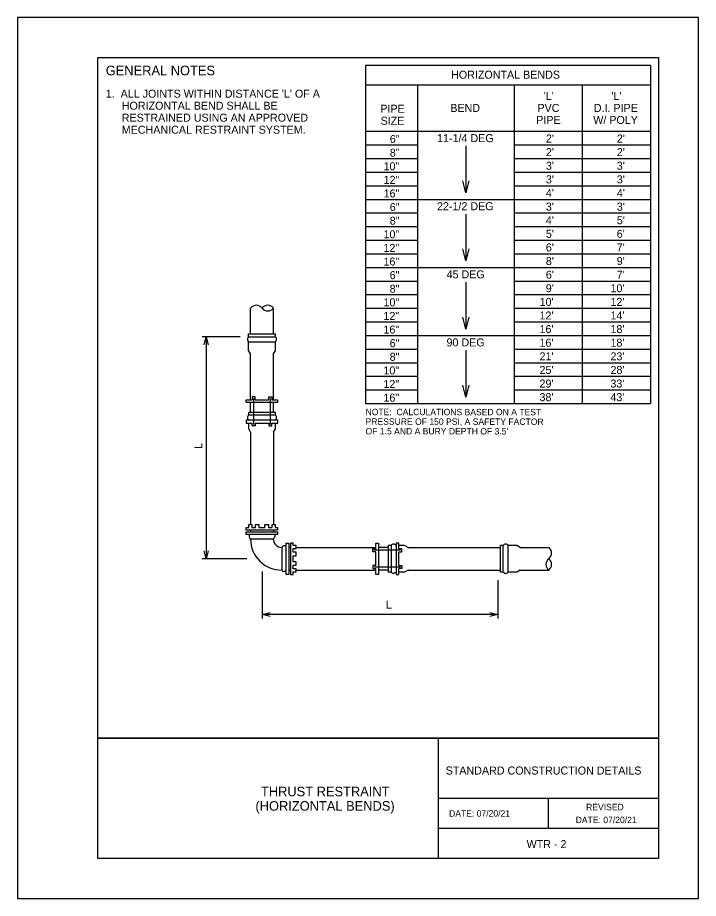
# Model space of a CAD drawing. Extents: x 2082630.1 to 2082638.6, y 13331283.2 to 13331294.2.
import ezdxf

# ---------------------------------------------------------------- set-up
doc = ezdxf.new("R2010")
doc.units = 0
for name, color, linetype in [('Detail', 7, 'Continuous'), ('Detail Label', 7, 'Continuous'), ('Non-Print', 7, 'Continuous'), ('Sheet Title Block', 7, 'Continuous')]:
    doc.layers.add(name, color=color, linetype=linetype)

msp = doc.modelspace()

# ---------------------------------------------------------------- linework, layer by layer
at = {"layer": 'Detail'}
for p, q in [((2082633.014, 13331290.24), (2082633.014, 13331290.562)), ((2082633.299, 13331290.562), (2082633.299, 13331290.562)), ((2082633.299, 13331290.24), (2082633.299, 13331290.562)), ((2082632.989, 13331290.206), (2082632.989, 13331290.24)), ((2082632.989, 13331290.24), (2082633.323, 13331290.24)), ((2082632.989, 13331290.206), (2082633.323, 13331290.206)), ((2082633.323, 13331290.206), (2082633.323, 13331290.24)), ((2082632.989, 13331290.142), (2082633.323, 13331290.142)), ((2082632.989, 13331290.035), (2082632.989, 13331290.142)), ((2082633.323, 13331290.035), (2082633.323, 13331290.142)), ((2082633.014, 13331289.992), (2082632.989, 13331290.035)), ((2082633.014, 13331289.418), (2082633.014, 13331289.992)), ((2082633.299, 13331289.993), (2082633.323, 13331290.035)), ((2082633.299, 13331289.418), (2082633.299, 13331289.993)), ((2082632.96, 13331289.383), (2082632.96, 13331289.418)), ((2082632.96, 13331289.418), (2082633.033, 13331289.418)), ((2082633.07, 13331289.454), (2082633.033, 13331289.454)), ((2082633.033, 13331289.454), (2082633.033, 13331289.418)), ((2082633.052, 13331289.11), (2082633.052, 13331289.436)), ((2082633.07, 13331289.418), (2082633.07, 13331289.454)), ((2082633.242, 13331289.418), (2082633.242, 13331289.454)), ((2082633.242, 13331289.454), (2082633.28, 13331289.454)), ((2082633.261, 13331289.11), (2082633.261, 13331289.436)), ((2082633.28, 13331289.454), (2082633.28, 13331289.418)), ((2082633.28, 13331289.418), (2082633.351, 13331289.418)), ((2082633.351, 13331289.418), (2082633.351, 13331289.383)), ((2082633.351, 13331289.383), (2082632.96, 13331289.383)), ((2082633.014, 13331289.261), (2082633.014, 13331289.383)), ((2082633.299, 13331289.261), (2082633.299, 13331289.383)), ((2082633.323, 13331289.261), (2082632.99, 13331289.261)), ((2082632.99, 13331289.227), (2082632.99, 13331289.261)), ((2082633.323, 13331289.227), (2082632.99, 13331289.227)), ((2082633.323, 13331289.227), (2082633.323, 13331289.261)), ((2082633.352, 13331289.164), (2082632.96, 13331289.164)), ((2082632.96, 13331289.164), (2082632.96, 13331289.128)), ((2082632.96, 13331289.128), (2082633.034, 13331289.128)), ((2082633.323, 13331289.164), (2082632.99, 13331289.164)), ((2082632.99, 13331289.056), (2082632.99, 13331289.128)), ((2082633.034, 13331289.092), (2082633.034, 13331289.128)), ((2082633.071, 13331289.092), (2082633.034, 13331289.092)), ((2082633.071, 13331289.128), (2082633.071, 13331289.092)), ((2082633.243, 13331289.128), (2082633.243, 13331289.092)), ((2082633.243, 13331289.092), (2082633.28, 13331289.092)), ((2082633.28, 13331289.128), (2082633.352, 13331289.128)), ((2082633.28, 13331289.092), (2082633.28, 13331289.128)), ((2082633.323, 13331289.056), (2082633.323, 13331289.128)), ((2082633.352, 13331289.128), (2082633.352, 13331289.164)), ((2082633.014, 13331289.014), (2082632.99, 13331289.056)), ((2082633.014, 13331289.014), (2082633.014, 13331287.861)), ((2082633.299, 13331289.014), (2082633.323, 13331289.056)), ((2082633.299, 13331289.014), (2082633.299, 13331287.861)), ((2082632.99, 13331287.824), (2082632.99, 13331287.861)), ((2082632.99, 13331287.861), (2082633.028, 13331287.861)), ((2082633.028, 13331287.861), (2082633.028, 13331287.824)), ((2082633.073, 13331287.824), (2082633.073, 13331287.861)), ((2082633.073, 13331287.861), (2082633.118, 13331287.861)), ((2082633.118, 13331287.861), (2082633.118, 13331287.824)), ((2082633.192, 13331287.824), (2082633.192, 13331287.861)), ((2082633.192, 13331287.861), (2082633.237, 13331287.861)), ((2082633.237, 13331287.861), (2082633.237, 13331287.824)), ((2082633.282, 13331287.824), (2082633.282, 13331287.861)), ((2082633.282, 13331287.861), (2082633.32, 13331287.861)), ((2082633.32, 13331287.861), (2082633.32, 13331287.824)), ((2082632.958, 13331287.736), (2082632.958, 13331287.771)), ((2082632.958, 13331287.771), (2082633.35, 13331287.771)), ((2082632.959, 13331287.789), (2082632.959, 13331287.824)), ((2082632.959, 13331287.824), (2082632.99, 13331287.824)), ((2082633.351, 13331287.789), (2082632.959, 13331287.789)), ((2082633.014, 13331287.789), (2082633.014, 13331287.771)), ((2082633.118, 13331287.824), (2082633.192, 13331287.824)), ((2082633.299, 13331287.789), (2082633.299, 13331287.771)), ((2082633.32, 13331287.824), (2082633.351, 13331287.824)), ((2082633.35, 13331287.771), (2082633.35, 13331287.736)), ((2082633.351, 13331287.824), (2082633.351, 13331287.789)), ((2082633.35, 13331287.736), (2082632.958, 13331287.736)), ((2082632.995, 13331287.736), (2082632.995, 13331287.705)), ((2082633.013, 13331287.682), (2082633.013, 13331287.678)), ((2082633.017, 13331287.682), (2082633.293, 13331287.682)), ((2082633.297, 13331287.682), (2082633.297, 13331287.678)), ((2082633.315, 13331287.736), (2082633.315, 13331287.705)), ((2082633.404, 13331287.575), (2082633.4, 13331287.575)), ((2082633.404, 13331287.571), (2082633.404, 13331287.295)), ((2082633.458, 13331287.593), (2082633.427, 13331287.593)), ((2082633.458, 13331287.237), (2082633.458, 13331287.629)), ((2082633.458, 13331287.629), (2082633.493, 13331287.629)), ((2082633.493, 13331287.629), (2082633.493, 13331287.237)), ((2082633.511, 13331287.575), (2082633.493, 13331287.575)), ((2082633.511, 13331287.629), (2082633.511, 13331287.237)), ((2082633.547, 13331287.629), (2082633.511, 13331287.629)), ((2082633.547, 13331287.598), (2082633.547, 13331287.629)), ((2082633.583, 13331287.598), (2082633.547, 13331287.598)), ((2082633.547, 13331287.56), (2082633.583, 13331287.56)), ((2082633.583, 13331287.56), (2082633.583, 13331287.598)), ((2082633.583, 13331287.575), (2082634.576, 13331287.575)), ((2082634.539, 13331287.519), (2082634.539, 13331287.556)), ((2082634.539, 13331287.556), (2082634.576, 13331287.556)), ((2082634.884, 13331287.538), (2082634.558, 13331287.538)), ((2082634.576, 13331287.556), (2082634.576, 13331287.628)), ((2082634.576, 13331287.628), (2082634.611, 13331287.628)), ((2082634.611, 13331287.628), (2082634.611, 13331287.237)), ((2082634.733, 13331287.575), (2082634.611, 13331287.575)), ((2082634.767, 13331287.6), (2082634.733, 13331287.6)), ((2082634.733, 13331287.6), (2082634.733, 13331287.266)), ((2082634.767, 13331287.6), (2082634.767, 13331287.266)), ((2082634.83, 13331287.629), (2082634.83, 13331287.237)), ((2082634.866, 13331287.629), (2082634.83, 13331287.629)), ((2082634.83, 13331287.6), (2082634.83, 13331287.266)), ((2082634.866, 13331287.557), (2082634.866, 13331287.629)), ((2082634.937, 13331287.6), (2082634.866, 13331287.6)), ((2082634.902, 13331287.557), (2082634.866, 13331287.557)), ((2082634.902, 13331287.519), (2082634.902, 13331287.557)), ((2082634.98, 13331287.575), (2082634.937, 13331287.6)), ((2082634.98, 13331287.575), (2082636.133, 13331287.575)), ((2082636.133, 13331287.266), (2082636.133, 13331287.6)), ((2082636.167, 13331287.6), (2082636.133, 13331287.6)), ((2082636.167, 13331287.266), (2082636.167, 13331287.6)), ((2082636.338, 13331287.6), (2082636.231, 13331287.6)), ((2082636.231, 13331287.266), (2082636.231, 13331287.6)), ((2082636.38, 13331287.575), (2082636.338, 13331287.6)), ((2082636.38, 13331287.575), (2082636.737, 13331287.575)), ((2082633.583, 13331287.515), (2082633.547, 13331287.515)), ((2082633.547, 13331287.396), (2082633.547, 13331287.471)), ((2082633.547, 13331287.471), (2082633.583, 13331287.471)), ((2082633.583, 13331287.471), (2082633.583, 13331287.515)), ((2082634.576, 13331287.519), (2082634.539, 13331287.519)), ((2082634.866, 13331287.519), (2082634.902, 13331287.519)), ((2082633.583, 13331287.396), (2082633.547, 13331287.396)), ((2082633.547, 13331287.351), (2082633.583, 13331287.351)), ((2082633.583, 13331287.351), (2082633.583, 13331287.396)), ((2082634.576, 13331287.347), (2082634.539, 13331287.347)), ((2082634.539, 13331287.347), (2082634.539, 13331287.31)), ((2082634.884, 13331287.329), (2082634.558, 13331287.329)), ((2082634.866, 13331287.348), (2082634.902, 13331287.348)), ((2082634.866, 13331287.237), (2082634.866, 13331287.31)), ((2082634.902, 13331287.31), (2082634.866, 13331287.31)), ((2082634.902, 13331287.348), (2082634.902, 13331287.31)), ((2082633.458, 13331287.273), (2082633.427, 13331287.273)), ((2082633.493, 13331287.237), (2082633.458, 13331287.237)), ((2082633.511, 13331287.291), (2082633.493, 13331287.291)), ((2082633.511, 13331287.237), (2082633.547, 13331287.237)), ((2082633.583, 13331287.306), (2082633.547, 13331287.306)), ((2082633.547, 13331287.237), (2082633.547, 13331287.268)), ((2082633.547, 13331287.268), (2082633.583, 13331287.268)), ((2082633.583, 13331287.268), (2082633.583, 13331287.306)), ((2082633.583, 13331287.291), (2082634.576, 13331287.291)), ((2082634.539, 13331287.31), (2082634.576, 13331287.31)), ((2082634.576, 13331287.237), (2082634.576, 13331287.31)), ((2082634.611, 13331287.237), (2082634.576, 13331287.237)), ((2082634.733, 13331287.291), (2082634.611, 13331287.291)), ((2082634.767, 13331287.266), (2082634.733, 13331287.266)), ((2082634.83, 13331287.237), (2082634.866, 13331287.237)), ((2082634.937, 13331287.266), (2082634.866, 13331287.266)), ((2082634.98, 13331287.291), (2082634.937, 13331287.266)), ((2082634.98, 13331287.291), (2082636.133, 13331287.291)), ((2082636.167, 13331287.266), (2082636.133, 13331287.266)), ((2082636.338, 13331287.266), (2082636.231, 13331287.266)), ((2082636.381, 13331287.291), (2082636.338, 13331287.266)), ((2082636.38, 13331287.291), (2082636.737, 13331287.291)), ((2082636.737, 13331287.291), (2082636.737, 13331287.291))]:
    msp.add_line(p, q, dxfattribs=at)
for points in [[(2082633.07, 13331289.418), (2082633.242, 13331289.418)], [(2082633.071, 13331289.128), (2082633.243, 13331289.128)], [(2082633.028, 13331287.824), (2082633.073, 13331287.824)], [(2082633.237, 13331287.824), (2082633.282, 13331287.824)], [(2082633.547, 13331287.515), (2082633.547, 13331287.56)], [(2082634.576, 13331287.347), (2082634.576, 13331287.519)], [(2082634.866, 13331287.348), (2082634.866, 13331287.519)], [(2082633.547, 13331287.306), (2082633.547, 13331287.351)]]:
    msp.add_lwpolyline(points, dxfattribs=at)
for centre, radius, start, end in [((2082633.085, 13331290.509), 0.089, 36.803, 143.0715), ((2082633.227, 13331290.509), 0.089, 36.8069, 143.0714), ((2082633.227, 13331290.509), 0.089, 36.803, 143.0715), ((2082633.228, 13331290.616), 0.089, 216.8085, 323.0621), ((2082633.228, 13331290.616), 0.089, 216.8085, 323.0659), ((2082633.014, 13331290.174), 0.04, 127.4984, 232.5016), ((2082633.298, 13331290.174), 0.04, 307.4984, 52.5016), ((2082633.014, 13331289.195), 0.04, 127.4984, 232.5016), ((2082633.299, 13331289.195), 0.04, 307.4984, 52.5016), ((2082633.017, 13331287.705), 0.0225, 180, 270), ((2082633.4, 13331287.678), 0.387, 180, 270.697), ((2082633.293, 13331287.705), 0.0225, 270, 360), ((2082633.4, 13331287.678), 0.103, 180, 270), ((2082633.427, 13331287.571), 0.0225, 90, 180), ((2082634.798, 13331287.575), 0.04, 37.4984, 142.5016), ((2082636.199, 13331287.575), 0.04, 37.4984, 142.5016), ((2082636.683, 13331287.504), 0.089, 306.803, 53.0715), ((2082636.79, 13331287.362), 0.089, 126.8085, 233.0621), ((2082636.79, 13331287.362), 0.089, 126.8085, 233.0659), ((2082636.683, 13331287.362), 0.089, 306.8069, 53.0714), ((2082636.683, 13331287.362), 0.089, 306.803, 53.0715), ((2082633.427, 13331287.295), 0.0225, 180, 270), ((2082634.798, 13331287.291), 0.04, 217.4984, 322.5016), ((2082636.199, 13331287.29), 0.04, 217.4984, 322.5016)]:
    msp.add_arc(centre, radius, start, end, dxfattribs=at)
at = {"layer": 'Detail Label'}
for p, q in [((2082634.449, 13331293.591), (2082634.449, 13331289.371)), ((2082638.005, 13331293.591), (2082634.449, 13331293.591)), ((2082638.005, 13331293.591), (2082638.005, 13331289.371)), ((2082634.449, 13331293.351), (2082638.005, 13331293.351)), ((2082635.099, 13331293.351), (2082635.099, 13331289.371)), ((2082636.305, 13331293.351), (2082636.305, 13331289.371)), ((2082637.155, 13331293.351), (2082637.155, 13331289.371)), ((2082634.449, 13331292.771), (2082638.005, 13331292.771)), ((2082634.449, 13331292.601), (2082635.099, 13331292.601)), ((2082636.305, 13331292.601), (2082638.005, 13331292.601)), ((2082635.702, 13331292.588), (2082635.702, 13331292.002)), ((2082634.449, 13331292.431), (2082635.099, 13331292.431)), ((2082636.305, 13331292.431), (2082638.005, 13331292.431)), ((2082634.449, 13331292.261), (2082635.099, 13331292.261)), ((2082636.305, 13331292.261), (2082638.005, 13331292.261)), ((2082634.449, 13331292.091), (2082635.099, 13331292.091)), ((2082636.305, 13331292.091), (2082638.005, 13331292.091)), ((2082634.449, 13331291.921), (2082638.005, 13331291.921)), ((2082634.449, 13331291.751), (2082635.099, 13331291.751)), ((2082635.702, 13331291.738), (2082635.702, 13331291.152)), ((2082636.305, 13331291.751), (2082638.005, 13331291.751)), ((2082634.449, 13331291.581), (2082635.099, 13331291.581)), ((2082636.305, 13331291.581), (2082638.005, 13331291.581)), ((2082634.449, 13331291.411), (2082635.099, 13331291.411)), ((2082636.305, 13331291.411), (2082638.005, 13331291.411)), ((2082634.449, 13331291.241), (2082635.099, 13331291.241)), ((2082636.305, 13331291.241), (2082638.005, 13331291.241)), ((2082634.449, 13331291.071), (2082638.005, 13331291.071)), ((2082634.449, 13331290.901), (2082635.099, 13331290.901)), ((2082635.702, 13331290.888), (2082635.702, 13331290.302)), ((2082636.305, 13331290.901), (2082638.005, 13331290.901)), ((2082634.449, 13331290.731), (2082635.099, 13331290.731)), ((2082636.305, 13331290.731), (2082638.005, 13331290.731)), ((2082634.449, 13331290.561), (2082635.099, 13331290.561)), ((2082636.305, 13331290.561), (2082638.005, 13331290.561)), ((2082634.449, 13331290.391), (2082635.099, 13331290.391)), ((2082636.305, 13331290.391), (2082638.005, 13331290.391)), ((2082632.882, 13331290.206), (2082632.41, 13331290.206)), ((2082632.46, 13331290.206), (2082632.459, 13331287.433)), ((2082634.449, 13331290.221), (2082638.005, 13331290.221)), ((2082634.449, 13331290.051), (2082635.099, 13331290.051)), ((2082635.702, 13331290.038), (2082635.702, 13331289.452)), ((2082636.305, 13331290.051), (2082638.005, 13331290.051)), ((2082634.449, 13331289.881), (2082635.099, 13331289.881)), ((2082636.305, 13331289.881), (2082638.005, 13331289.881)), ((2082634.449, 13331289.711), (2082635.099, 13331289.711)), ((2082636.305, 13331289.711), (2082638.005, 13331289.711)), ((2082634.449, 13331289.541), (2082635.099, 13331289.541)), ((2082636.305, 13331289.541), (2082638.005, 13331289.541)), ((2082634.449, 13331289.371), (2082638.005, 13331289.371)), ((2082632.966, 13331287.433), (2082632.409, 13331287.433)), ((2082633.156, 13331287.274), (2082633.156, 13331286.687)), ((2082636.099, 13331287.166), (2082636.099, 13331286.686)), ((2082636.099, 13331286.736), (2082633.156, 13331286.737))]:
    msp.add_line(p, q, dxfattribs=at)
for points in [[(2082635.739, 13331292.152), (2082635.702, 13331292.002), (2082635.664, 13331292.152)], [(2082635.739, 13331291.302), (2082635.702, 13331291.152), (2082635.664, 13331291.302)], [(2082635.739, 13331290.452), (2082635.702, 13331290.302), (2082635.664, 13331290.452)], [(2082632.435, 13331290.106), (2082632.46, 13331290.206), (2082632.485, 13331290.106)], [(2082635.739, 13331289.602), (2082635.702, 13331289.452), (2082635.664, 13331289.602)], [(2082632.484, 13331287.533), (2082632.459, 13331287.433), (2082632.434, 13331287.533)], [(2082633.256, 13331286.712), (2082633.156, 13331286.737), (2082633.256, 13331286.762)], [(2082635.999, 13331286.761), (2082636.099, 13331286.736), (2082635.999, 13331286.711)]]:
    msp.add_lwpolyline(points, dxfattribs=at)
at = {"layer": 'Non-Print'}
msp.add_lwpolyline([(2082630.105, 13331283.191), (2082638.605, 13331283.191), (2082638.605, 13331294.191), (2082630.105, 13331294.191)], close=True, dxfattribs=at)
at = {"layer": 'Sheet Title Block'}
for p, q in [((2082635.355, 13331285.191), (2082635.355, 13331283.691)), ((2082635.355, 13331284.441), (2082638.105, 13331284.441)), ((2082636.73, 13331284.441), (2082636.73, 13331284.066)), ((2082635.355, 13331284.066), (2082638.105, 13331284.066))]:
    msp.add_line(p, q, dxfattribs=at)
for points in [[(2082631.105, 13331293.691), (2082638.105, 13331293.691), (2082638.105, 13331285.191), (2082631.105, 13331285.191)], [(2082631.105, 13331285.191), (2082638.105, 13331285.191), (2082638.105, 13331283.691), (2082631.105, 13331283.691)]]:
    msp.add_lwpolyline(points, close=True, dxfattribs=at)

# ---------------------------------------------------------------- texts
at = {"layer": 'Detail'}
msp.add_text('GENERAL NOTES', height=0.12, dxfattribs=at).set_placement((2082631.205, 13331293.471))
at = {"layer": 'Detail Label'}
for s, p in [('HORIZONTAL BENDS', (2082635.517, 13331293.428)), ("'L'", (2082636.673, 13331293.163)), ("'L'", (2082637.52, 13331293.163)), ('PIPE', (2082634.633, 13331293.003)), ('BEND', (2082635.507, 13331293.013)), ('PVC', (2082636.595, 13331293.013)), ('D.I. PIPE', (2082637.299, 13331293.013)), ('SIZE', (2082634.637, 13331292.853)), ('PIPE', (2082636.58, 13331292.863)), ('W/ POLY', (2082637.292, 13331292.863)), ('L', (2082634.703, 13331286.811))]:
    msp.add_text(s, height=0.1, dxfattribs=at).set_placement(p)
for s, height, rotation, p in [("1.  ALL JOINTS WITHIN DISTANCE 'L' OF A ", 0.1, 0, (2082631.205, 13331293.191)), ('HORIZONTAL BEND SHALL BE ', 0.1, 0, (2082631.405, 13331293.041)), ('RESTRAINED USING AN APPROVED ', 0.1, 0, (2082631.405, 13331292.891)), ('MECHANICAL RESTRAINT SYSTEM.', 0.1, 0, (2082631.405, 13331292.741)), ('6"', 0.1, 359.9561, (2082634.752, 13331292.625)), ('11-1/4 DEG', 0.1, 359.9561, (2082635.342, 13331292.636)), ("2'", 0.1, 359.9561, (2082636.701, 13331292.631)), ("2'", 0.1, 359.9561, (2082637.586, 13331292.631)), ('8"', 0.1, 359.9561, (2082634.752, 13331292.455)), ("2'", 0.1, 359.9561, (2082636.701, 13331292.461)), ("2'", 0.1, 359.9561, (2082637.586, 13331292.461)), ('10"', 0.1, 359.9561, (2082634.674, 13331292.285)), ("3'", 0.1, 359.9561, (2082636.701, 13331292.291)), ("3'", 0.1, 359.9561, (2082637.586, 13331292.291)), ('12"', 0.1, 359.9561, (2082634.674, 13331292.115)), ("3'", 0.1, 359.9561, (2082636.7, 13331292.121)), ("3'", 0.1, 359.9561, (2082637.586, 13331292.121)), ('16"', 0.1, 359.9561, (2082634.674, 13331291.945)), ("4'", 0.1, 359.9561, (2082636.7, 13331291.951)), ("4'", 0.1, 359.9561, (2082637.586, 13331291.951)), ('6"', 0.1, 359.9561, (2082634.751, 13331291.775)), ('22-1/2 DEG', 0.1, 359.9561, (2082635.341, 13331291.786)), ("3'", 0.1, 359.9561, (2082636.7, 13331291.781)), ("3'", 0.1, 359.9561, (2082637.586, 13331291.781)), ("4'", 0.1, 359.9561, (2082636.7, 13331291.611)), ("5'", 0.1, 359.9561, (2082637.586, 13331291.611)), ('8"', 0.1, 359.9561, (2082634.751, 13331291.605)), ('10"', 0.1, 359.9561, (2082634.673, 13331291.435)), ("5'", 0.1, 359.9561, (2082636.7, 13331291.441)), ("6'", 0.1, 359.9561, (2082637.585, 13331291.441)), ('12"', 0.1, 359.9561, (2082634.673, 13331291.265)), ("6'", 0.1, 359.9561, (2082636.7, 13331291.271)), ("7'", 0.1, 359.9561, (2082637.585, 13331291.271)), ('16"', 0.1, 359.9561, (2082634.673, 13331291.095)), ("8'", 0.1, 359.9561, (2082636.7, 13331291.101)), ("9'", 0.1, 359.9561, (2082637.585, 13331291.101)), ('6"', 0.1, 359.9561, (2082634.75, 13331290.925)), ('45 DEG', 0.1, 359.9561, (2082635.461, 13331290.935)), ("6'", 0.1, 359.9561, (2082636.7, 13331290.931)), ("7'", 0.1, 359.9561, (2082637.585, 13331290.931)), ('8"', 0.1, 359.9561, (2082634.75, 13331290.755)), ("9'", 0.1, 359.9561, (2082636.699, 13331290.761)), ("10'", 0.1, 359.9561, (2082637.507, 13331290.761)), ('10"', 0.1, 359.9561, (2082634.673, 13331290.585)), ("10'", 0.1, 359.9561, (2082636.622, 13331290.591)), ("12'", 0.1, 359.9561, (2082637.507, 13331290.591)), ('12"', 0.1, 359.9561, (2082634.672, 13331290.415)), ("12'", 0.1, 359.9561, (2082636.621, 13331290.421)), ("14'", 0.1, 359.9561, (2082637.507, 13331290.421)), ('16"', 0.1, 359.9561, (2082634.672, 13331290.245)), ("16'", 0.1, 359.9561, (2082636.621, 13331290.251)), ("18'", 0.1, 359.9561, (2082637.507, 13331290.251)), ('6"', 0.1, 359.9561, (2082634.75, 13331290.075)), ('90 DEG', 0.1, 359.9561, (2082635.46, 13331290.085)), ("16'", 0.1, 359.9561, (2082636.621, 13331290.081)), ("18'", 0.1, 359.9561, (2082637.507, 13331290.081)), ('8"', 0.1, 359.9561, (2082634.75, 13331289.905)), ("21'", 0.1, 359.9561, (2082636.621, 13331289.911)), ("23'", 0.1, 359.9561, (2082637.507, 13331289.911)), ("25'", 0.1, 359.9561, (2082636.621, 13331289.741)), ("28'", 0.1, 359.9561, (2082637.507, 13331289.741)), ('10"', 0.1, 359.9561, (2082634.672, 13331289.735)), ('12"', 0.1, 359.9561, (2082634.672, 13331289.565)), ("29'", 0.1, 359.9561, (2082636.621, 13331289.571)), ("33'", 0.1, 359.9561, (2082637.506, 13331289.571)), ('16"', 0.1, 359.9561, (2082634.672, 13331289.395)), ("38'", 0.1, 359.9561, (2082636.621, 13331289.401)), ("43'", 0.1, 359.9561, (2082637.506, 13331289.401)), ('NOTE:  CALCULATIONS BASED ON A TEST', 0.08, 359.9561, (2082634.449, 13331289.226)), ('PRESSURE OF 150 PSI, A SAFETY FACTOR', 0.08, 359.9561, (2082634.449, 13331289.106)), ("OF 1.5 AND A BURY DEPTH OF 3.5'", 0.08, 359.9561, (2082634.449, 13331288.986)), ('L', 0.1, 90, (2082632.41, 13331288.803))]:
    msp.add_text(s, height=height, rotation=rotation, dxfattribs=at).set_placement(p)
at = {"layer": 'Sheet Title Block'}
for s, height, p in [('STANDARD CONSTRUCTION DETAILS', 0.1, (2082635.449, 13331284.738)), ('THRUST RESTRAINT', 0.12, (2082633.143, 13331284.466)), ('(HORIZONTAL BENDS)', 0.12, (2082633.074, 13331284.286)), ('REVISED', 0.08, (2082637.203, 13331284.292)), ('DATE: 07/20/21', 0.08, (2082635.492, 13331284.212)), (' DATE: 07/20/21', 0.08, (2082637.043, 13331284.131)), ('WTR - 2', 0.1, (2082636.46, 13331283.819))]:
    msp.add_text(s, height=height, dxfattribs=at).set_placement(p)

doc.saveas('drawing.dxf')
